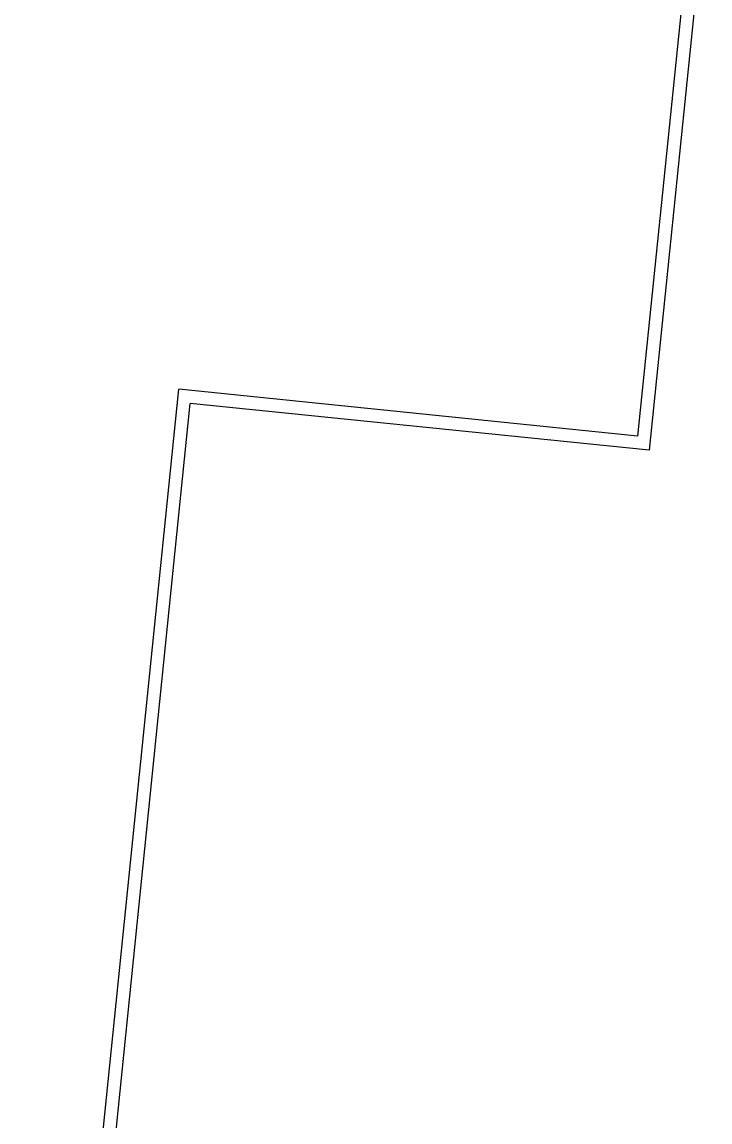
# Model space of a CAD drawing. Header units: inches. Extents: x 2 to 188, y -54 to 24.
# Drawn here: x 28.58 to 36.61, y -2.18 to 10.66 of the extents above; entities that cross this region are included whole.
import ezdxf

# ---------------------------------------------------------------- set-up
doc = ezdxf.new("R2010")
doc.units = ezdxf.units.IN
doc.header["$MEASUREMENT"] = 0
doc.layers.add('POLIGONO', color=7, linetype='Continuous')

msp = doc.modelspace()

# ---------------------------------------------------------------- linework, layer by layer
for p, q in [((36.485, 12.824), (35.77, 5.826)), ((36.615, 12.626), (35.904, 5.662)), ((35.77, 5.826), (30.413, 6.374)), ((35.904, 5.662), (30.547, 6.209))]:
    msp.add_line(p, q)
at = {"layer": 'POLIGONO'}
for p, q in [((28.582, -11.553), (30.413, 6.374)), ((28.731, -11.569), (30.547, 6.209))]:
    msp.add_line(p, q, dxfattribs=at)

doc.saveas('drawing.dxf')
